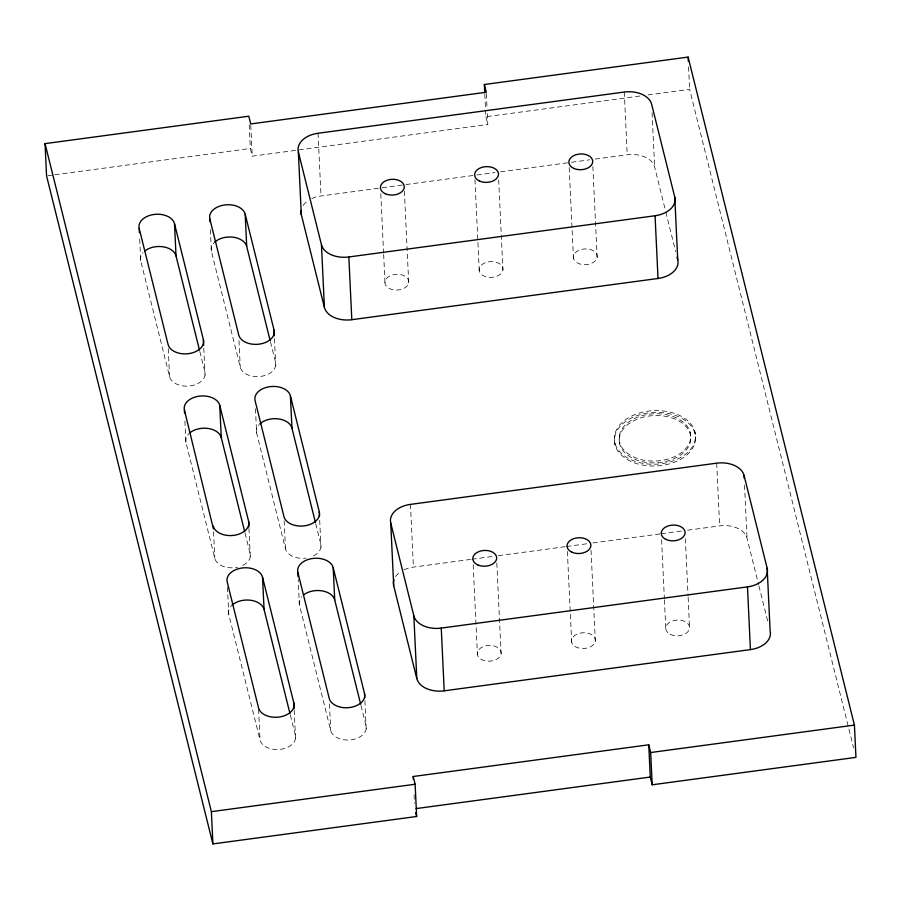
<?xml version="1.0" encoding="UTF-8"?>
<svg xmlns="http://www.w3.org/2000/svg" width="901" height="901" viewBox="0 0 901 901"><rect width="100%" height="100%" fill="white"/><g stroke="black" fill="none" stroke-linecap="round" stroke-linejoin="round"><path stroke-width="0.68" stroke-dasharray="4.5 3.38" d="M47.956 175.706L53.497 174.963M54.882 174.771L250.32 148.474L252.246 156.2L487.801 124.496L487.272 113.278M484.817 94.323L485.876 116.758L641.118 95.866M648.044 94.932L689.625 89.334L853.574 747.819M311.757 198.614A23.888 15.768 -2.7 0 1 321.004 195.99L380.853 187.937M382.249 187.746L404.515 184.75M405.912 184.559L475.503 175.188M476.899 175.008L494.998 172.564M500.562 171.821L570.153 162.45M571.549 162.27L589.648 159.826M595.212 159.083L627.22 154.769A23.888 15.768 -2.7 0 1 654.633 167.068L665.501 210.721M404.155 569.747A23.888 15.768 -2.7 0 1 413.413 567.112L470.48 559.431M471.865 559.251L492.746 556.435M498.309 555.692L565.13 546.693M566.515 546.502L587.396 543.697M592.959 542.943L659.769 533.955M661.165 533.764L682.046 530.959M687.609 530.205L719.629 525.902A23.888 15.768 -2.7 0 1 747.03 538.19L758.586 584.58M665.839 212.095L675.694 251.661M758.924 585.943L768.091 622.782M485.876 116.758L487.801 124.496M270.48 341.952L275.582 362.427A17.907 11.826 -2.7 0 1 260.794 376.393A17.907 11.826 -2.7 0 1 240.252 367.18L211.375 251.199L210.305 228.482M315.722 523.65L320.812 544.125A17.907 11.826 -2.7 0 1 312.579 556.3M360.997 705.517L366.054 725.812A17.907 11.826 -2.7 0 1 351.277 739.789A17.907 11.826 -2.7 0 1 330.723 730.576L299.391 604.729L298.197 579.478M255.467 408.772L256.605 432.897L285.482 548.878A17.907 11.826 -2.7 0 0 306.036 558.091M199.819 351.469L204.91 371.933A17.907 11.826 -2.7 0 1 190.134 385.91A17.907 11.826 -2.7 0 1 169.579 376.686L140.702 260.716L139.565 236.591M245.061 533.167L250.151 553.631A17.907 11.826 -2.7 0 1 239.846 566.594M290.336 715.034L295.393 735.329A17.907 11.826 -2.7 0 1 280.605 749.305A17.907 11.826 -2.7 0 1 260.051 740.081L228.719 614.234L227.716 592.926M184.942 421.094L185.944 442.414L214.821 558.383A17.907 11.826 -2.7 0 0 237.65 567.202M744.53 485.222L747.03 538.19M716.667 463.17L719.629 525.902M688.567 66.899L689.625 89.334M694.975 432.018L695.054 433.82M695.302 439.012A40.601 26.793 -2.7 0 1 631.241 459.814A40.601 26.793 -2.7 0 1 638.246 413.413A40.601 26.793 -2.7 0 1 695.302 439.012L695.392 440.803A40.601 26.793 -2.7 0 1 631.331 461.605A40.601 26.793 -2.7 0 1 638.325 415.203A40.601 26.793 -2.7 0 1 695.392 440.803M690.256 432.66L690.346 434.451M690.549 438.821A35.826 23.64 -2.7 0 1 634.034 457.179A35.826 23.64 -2.7 0 1 640.206 416.239A35.826 23.64 -2.7 0 1 690.549 438.821L690.639 440.612A35.826 23.64 -2.7 0 1 634.113 458.969A35.826 23.64 -2.7 0 1 640.296 418.03A35.826 23.64 -2.7 0 1 690.639 440.612M685.357 538.697L688.06 595.978M688.127 597.374L689.513 626.702M652.065 112.704L654.633 167.068M661.593 539.767L664.352 598.444M664.42 599.841L665.805 629.168M624.269 92.048L627.22 154.769M619.302 436.005L619.392 437.796M619.595 442.166L619.685 443.956M614.561 435.814L614.64 437.604M614.887 442.808L614.966 444.598M592.847 166.482L597.138 257.281A11.938 7.884 -2.7 0 1 578.296 263.396A11.938 7.884 -2.7 0 1 580.345 249.757A11.938 7.884 -2.7 0 1 597.138 257.281M591.033 550.297L595.313 641.095A11.938 7.884 -2.7 0 1 576.471 647.211A11.938 7.884 -2.7 0 1 578.532 633.561A11.938 7.884 -2.7 0 1 595.313 641.095M569.195 167.597L573.475 258.396M567.382 551.412L571.662 642.21M498.67 179.907L502.916 269.962A11.938 7.884 -2.7 0 1 484.074 276.078A11.938 7.884 -2.7 0 1 486.135 262.439A11.938 7.884 -2.7 0 1 502.916 269.962M486.349 93.636L487.002 107.669M496.811 562.979L501.091 653.777A11.938 7.884 -2.7 0 1 482.249 659.892A11.938 7.884 -2.7 0 1 484.31 646.242A11.938 7.884 -2.7 0 1 501.091 653.777M474.951 179.626L479.264 271.077M473.194 564.826L477.44 654.892M404.38 191.192L408.694 282.644A11.938 7.884 -2.7 0 1 389.851 288.759A11.938 7.884 -2.7 0 1 391.912 275.12A11.938 7.884 -2.7 0 1 408.694 282.644M410.451 504.391L413.413 567.112M414.055 794.738L414.46 803.151M380.796 193.704L383.589 253.035M383.657 254.431L385.042 283.759M364.882 700.843L366.2 728.898M318.053 133.258L321.004 195.99M329.462 703.929L330.723 730.576M319.697 520.271L320.959 547.2M294.199 710.078L295.539 738.415M284.164 520.823L285.482 548.878M274.456 338.573L275.729 365.502M250.793 125.34L252.246 156.2M249.194 124.62L250.32 148.474M258.598 709.222L260.051 740.081M248.958 528.38L250.298 556.717M238.99 340.533L240.252 367.18M227.457 587.306L227.66 591.799M213.56 531.736L214.821 558.383M203.784 348.09L205.056 375.019M168.262 348.642L169.579 376.686M299.391 604.729A17.907 11.826 -2.7 0 1 301.666 596.71M256.605 432.897A17.907 11.826 -2.7 0 1 258.891 424.889M185.944 442.414A17.907 11.826 -2.7 0 1 189.075 433.516M140.702 260.716A17.907 11.826 -2.7 0 1 142.989 252.697M228.719 614.234A17.907 11.826 -2.7 0 1 231.005 606.227M211.375 251.199A17.907 11.826 -2.7 0 1 213.65 243.191M303.13 205.507A23.888 15.768 -2.7 0 1 308.57 200.349M395.528 576.629A23.888 15.768 -2.7 0 1 400.979 571.482M670.265 634.327A11.938 7.884 -2.7 0 0 689.468 628.763A11.938 7.884 -2.7 0 0 673.25 620.733A11.938 7.884 -2.7 0 0 670.265 634.327"/><path stroke-width="1.35" d="M413.199 776.504L415.124 784.242L416.645 816.497L212.895 843.922L46.57 175.898L45.05 143.631L248.8 116.206L250.726 123.944L486.281 92.24L484.355 84.503L688.105 57.078L854.43 725.102L855.95 757.369L652.2 784.794L650.274 777.056L648.754 744.8L413.199 776.504L413.334 779.309M298.344 151.897L321.443 244.678A23.888 15.768 -2.7 0 0 348.845 256.965L655.061 215.756A23.888 15.768 -2.7 0 0 674.77 197.116L651.671 104.336A23.888 15.768 -2.7 0 0 624.269 92.048L318.053 133.258A23.888 15.768 -2.7 0 0 298.344 151.897L301.306 214.618L324.405 307.399A23.888 15.768 -2.7 0 0 351.807 319.697L658.023 278.477A23.888 15.768 -2.7 0 0 677.732 259.848L674.77 197.116M390.741 523.019L413.841 615.8A23.888 15.768 -2.7 0 0 441.253 628.098L747.47 586.878A23.888 15.768 -2.7 0 0 767.168 568.249L744.068 475.458A23.888 15.768 -2.7 0 0 716.667 463.17L410.451 504.391A23.888 15.768 -2.7 0 0 390.741 523.019L393.703 585.751L416.803 678.532A23.888 15.768 -2.7 0 0 444.204 690.819L750.42 649.61A23.888 15.768 -2.7 0 0 770.13 630.97L767.168 568.249M45.05 143.631L211.375 811.666L415.124 784.242M648.754 744.8L650.68 752.526L854.43 725.102M416.116 808.58L650.274 777.056M677.045 257.112L677.732 259.848M415.688 812.634L416.645 816.497M209.978 221.747L209.854 218.943A17.907 11.826 -2.7 0 1 224.631 204.966A17.907 11.826 -2.7 0 1 245.185 214.19L274.062 330.16L274.321 335.769M319.292 511.858A17.907 11.826 -2.7 0 1 304.515 525.835A17.907 11.826 -2.7 0 1 283.961 516.611L255.084 400.641A17.907 11.826 -2.7 0 1 269.861 386.664A17.907 11.826 -2.7 0 1 290.415 395.888L319.292 511.858L319.495 516.07M298.062 576.674L297.871 572.462A17.907 11.826 -2.7 0 1 312.647 558.485A17.907 11.826 -2.7 0 1 333.201 567.709L364.533 693.556L364.736 697.768M245.185 214.19L246.705 246.446L270.142 340.589M290.415 395.888L291.947 428.144L315.384 522.287M333.201 567.709L334.721 599.965L360.659 704.165M209.854 218.943L238.72 334.913A17.907 11.826 -2.7 0 0 259.274 344.137A17.907 11.826 -2.7 0 0 274.062 330.16M297.871 572.462L329.203 698.309A17.907 11.826 -2.7 0 0 349.757 707.533A17.907 11.826 -2.7 0 0 364.533 693.556M139.385 232.661L139.182 228.449A17.907 11.826 -2.7 0 1 153.958 214.472A17.907 11.826 -2.7 0 1 174.512 223.696L203.389 339.677L203.66 345.286M184.559 412.951L184.423 410.146A17.907 11.826 -2.7 0 1 199.2 396.17A17.907 11.826 -2.7 0 1 219.754 405.394L248.631 521.375L248.89 526.984M293.872 703.073A17.907 11.826 -2.7 0 1 279.085 717.05A17.907 11.826 -2.7 0 1 258.531 707.826L227.198 581.978A17.907 11.826 -2.7 0 1 241.986 568.002A17.907 11.826 -2.7 0 1 262.54 577.226L293.872 703.073L294.131 708.682M174.512 223.696L176.033 255.963L199.481 350.106M219.754 405.394L221.274 437.649L244.712 531.804M262.54 577.226L264.061 609.481L289.998 713.682M139.182 228.449L168.059 344.43A17.907 11.826 -2.7 0 0 188.613 353.654A17.907 11.826 -2.7 0 0 203.389 339.677M184.423 410.146L213.424 528.932M744.068 475.458L744.203 478.251M747.47 586.878L750.42 649.61M688.105 57.078L688.308 61.291M655.061 215.756L658.023 278.477M650.68 752.526L652.2 784.794M484.355 84.503L484.749 92.916M441.253 628.098L444.204 690.819M413.841 615.8L416.803 678.532M348.845 256.965L351.807 319.697M321.443 244.678L324.405 307.399M211.375 811.666L212.895 843.922M248.631 521.375A17.907 11.826 -2.7 0 1 233.855 535.352A17.907 11.826 -2.7 0 1 213.3 526.128M190.043 432.683A17.907 11.826 -2.7 0 1 208.458 428.516A17.907 11.826 -2.7 0 1 221.274 437.649M214.506 242.301A17.907 11.826 -2.7 0 1 233.134 237.2A17.907 11.826 -2.7 0 1 246.705 246.446M303.491 594.998A17.907 11.826 -2.7 0 1 321.905 590.831A17.907 11.826 -2.7 0 1 334.721 599.965M259.736 423.999A17.907 11.826 -2.7 0 1 278.364 418.897A17.907 11.826 -2.7 0 1 291.947 428.144M144.802 250.985A17.907 11.826 -2.7 0 1 163.216 246.818A17.907 11.826 -2.7 0 1 176.033 255.963M231.861 605.337A17.907 11.826 -2.7 0 1 250.478 600.235A17.907 11.826 -2.7 0 1 264.061 609.481M393.703 585.751A23.888 15.768 -2.7 0 1 394.019 579.591M301.306 214.618A23.888 15.768 -2.7 0 1 301.103 210.507M479.591 181.09A11.938 7.884 -2.7 0 0 498.433 174.974A11.938 7.884 -2.7 0 0 481.652 167.451A11.938 7.884 -2.7 0 0 479.591 181.09M573.813 168.408A11.938 7.884 -2.7 0 0 592.655 162.293A11.938 7.884 -2.7 0 0 575.874 154.769A11.938 7.884 -2.7 0 0 573.813 168.408M477.767 564.904A11.938 7.884 -2.7 0 0 496.609 558.789A11.938 7.884 -2.7 0 0 479.828 551.254A11.938 7.884 -2.7 0 0 477.767 564.904M571.989 552.223A11.938 7.884 -2.7 0 0 590.831 546.107A11.938 7.884 -2.7 0 0 574.05 538.573A11.938 7.884 -2.7 0 0 571.989 552.223M665.783 539.339A11.938 7.884 -2.7 0 0 684.985 533.775A11.938 7.884 -2.7 0 0 668.767 525.745A11.938 7.884 -2.7 0 0 665.783 539.339M385.369 193.771A11.938 7.884 -2.7 0 0 404.211 187.656A11.938 7.884 -2.7 0 0 387.43 180.132A11.938 7.884 -2.7 0 0 385.369 193.771"/></g></svg>
